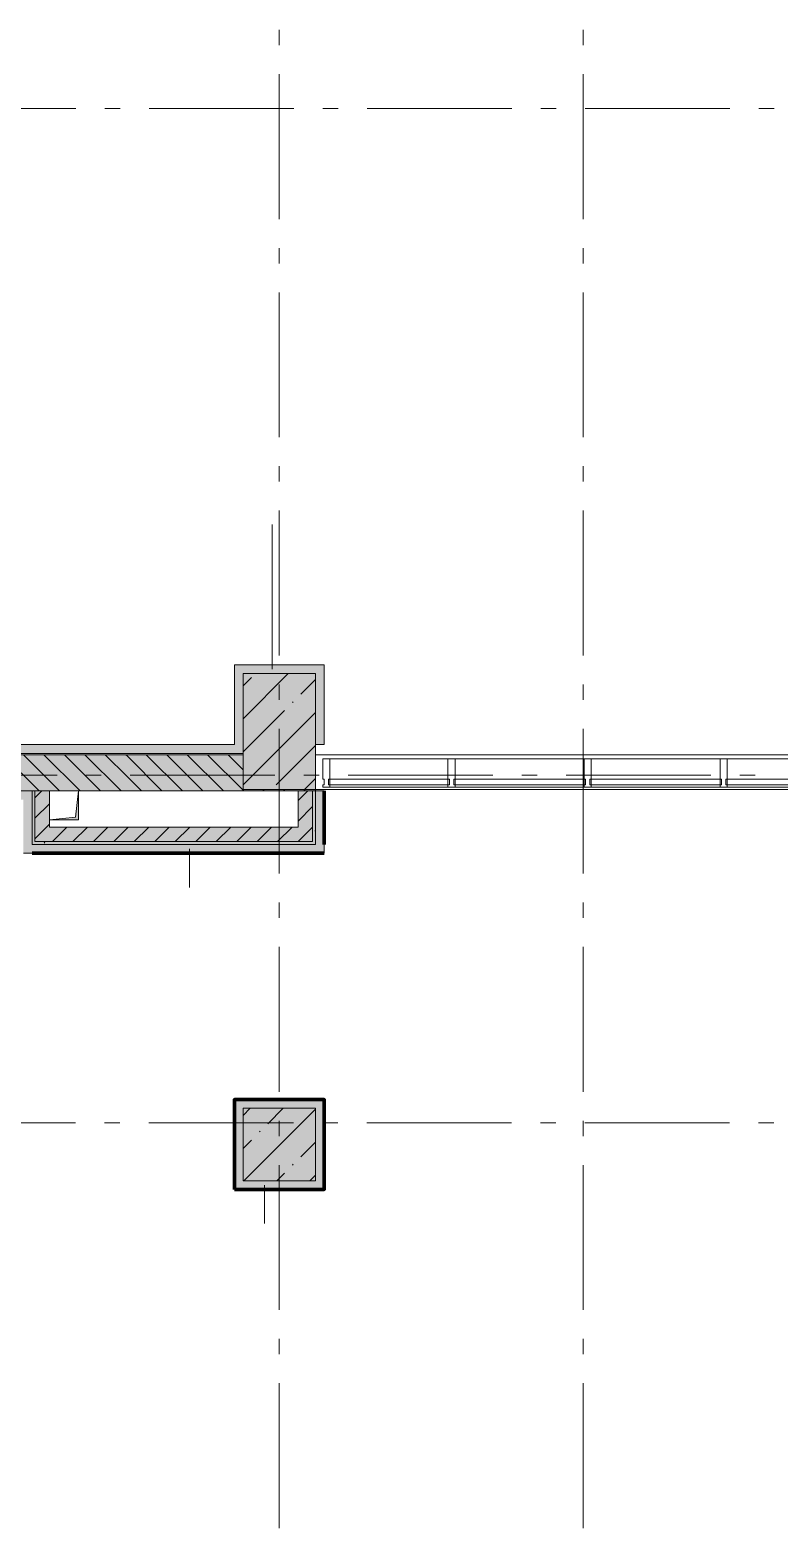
# Model space of a CAD drawing. Header units: millimetres. Extents: x -537608 to 253996, y -217170 to 186033.
# Drawn here: x -247299 to -242124, y 158123 to 168464 of the extents above; entities that cross this region are included whole.
import ezdxf

# ---------------------------------------------------------------- set-up
doc = ezdxf.new("R2010")
doc.units = ezdxf.units.MM
doc.layers.add('16) Лак 1.6м', color=160, linetype='Continuous', lineweight=90)
doc.layers.add('PDF _Геометрия', color=7, linetype='Continuous')
doc.layers.add('PDF _Сплошная заливка', color=7, linetype='Continuous', true_color=0xffffff)

msp = doc.modelspace()

# ---------------------------------------------------------------- hatches: boundary and pattern name
at = {"layer": 'PDF _Сплошная заливка', "transparency": 33554559}
for points in [[(-245797.9674, 163220.9057), (-245326.1907, 163220.9057), (-245326.1907, 164020.9045), (-245826.1883, 164020.9045), (-245826.1883, 163220.9057)], [(-246632.8397, 163211.254), (-246626.1914, 163211.254), (-246626.1914, 163461.2528), (-251276.1877, 163461.2528), (-251276.1877, 163220.9057), (-251776.1897, 163220.9057), (-251776.1897, 163461.2528), (-257276.1893, 163461.2528), (-257276.1893, 163220.9057), (-257776.1869, 163220.9057), (-257776.1869, 163461.2528), (-263516.1849, 163461.2528), (-263516.1849, 163211.254), (-246964.4548, 163211.254)], [(-245446.1919, 163211.254), (-245326.1907, 163211.254), (-245326.1907, 163220.9057), (-245826.1883, 163220.9057), (-245826.1883, 163461.2528), (-246626.1914, 163461.2528), (-246626.1914, 163211.254), (-245797.9674, 163211.254)], [(-247264.456, 162961.253), (-247164.4555, 162961.253), (-247164.4555, 163211.254), (-247264.456, 163211.254), (-247264.456, 163011.2532)], [(-245446.1919, 162861.2527), (-245446.1919, 162961.253), (-247264.456, 162961.253), (-247264.456, 162861.2527), (-245797.9674, 162861.2527)], [(-245346.1916, 162841.2539), (-245346.1916, 162861.2527), (-247284.4526, 162861.2527), (-247284.4526, 162841.2539), (-245446.1919, 162841.2539)], [(-245826.1883, 160520.9061), (-245326.1907, 160520.9061), (-245326.1907, 161020.9058), (-245826.1883, 161020.9058), (-245826.1883, 160540.2396)]]:
    msp.add_hatch(color=256, dxfattribs=at).paths.add_polyline_path(points)
at = {"layer": 'PDF _Сплошная заливка', "true_color": 0x6a8dc8, "transparency": 33554559}
for points in [[(-247344.4554, 163151.2534), (-247284.4526, 163151.2534), (-247284.4526, 163211.254), (-250150.1284, 163211.254), (-250150.1284, 163151.2534), (-248302.5757, 163151.2534)], [(-245266.1922, 162781.2533), (-245266.1922, 162841.2539), (-247284.4526, 162841.2539), (-247284.4526, 162781.2533), (-245797.9674, 162781.2533)], [(-245326.1907, 161020.9058), (-245266.1922, 161020.9058), (-245266.1922, 161080.9065), (-245886.1911, 161080.9065), (-245886.1911, 161020.9058), (-245826.1883, 161020.9058)], [(-245326.1907, 160460.9054), (-245266.1922, 160460.9054), (-245266.1922, 160520.9061), (-245826.1883, 160520.9061), (-245826.1883, 160460.9054)]]:
    msp.add_hatch(color=153, dxfattribs=at).paths.add_polyline_path(points)

# ---------------------------------------------------------------- linework, layer by layer
at = {"layer": '16) Лак 1.6м'}
for p, q in [((-245266.1922, 162841.2539), (-245266.1922, 163211.254)), ((-247284.4526, 162781.2533), (-245266.1922, 162781.2533))]:
    msp.add_line(p, q, dxfattribs=at)
msp.add_lwpolyline([(-245886.1911, 160460.9054), (-245266.1922, 160460.9054), (-245266.1922, 161080.9065), (-245886.1911, 161080.9065)], close=True, dxfattribs=at)
at = {"layer": 'PDF _Геометрия', "color": 253, "lineweight": 9, "true_color": 0xaaaaaa}
for p, q in [((-245576.1916, 168464.1613), (-245576.1916, 168358.3286)), ((-243476.1921, 168464.1613), (-243476.1921, 168358.3286)), ((-245576.1916, 168158.3279), (-245576.1916, 167158.3283)), ((-243476.1921, 168158.3279), (-243476.1921, 167158.3283)), ((-247981.7899, 167921.2532), (-246981.7904, 167921.2532)), ((-246781.7939, 167921.2532), (-246675.959, 167921.2532)), ((-246475.9582, 167921.2532), (-245475.9587, 167921.2532)), ((-245275.958, 167921.2532), (-245170.1273, 167921.2532)), ((-244970.1265, 167921.2532), (-243970.1271, 167921.2532)), ((-243770.1263, 167921.2532), (-243664.2914, 167921.2532)), ((-243464.2949, 167921.2532), (-242464.2911, 167921.2532)), ((-242264.2946, 167921.2532), (-242158.4597, 167921.2532)), ((-245576.1916, 166958.3296), (-245576.1916, 166852.4948)), ((-243476.1921, 166958.3296), (-243476.1921, 166852.4948)), ((-245576.1916, 166652.4962), (-245576.1916, 165652.4966)), ((-243476.1921, 166652.4962), (-243476.1921, 165652.4966)), ((-245576.1916, 165452.4958), (-245576.1916, 165346.6631)), ((-243476.1921, 165452.4958), (-243476.1921, 165346.6631)), ((-245576.1916, 165146.6624), (-245576.1916, 164146.6628)), ((-243476.1921, 165146.6624), (-243476.1921, 164146.6628)), ((-245576.1916, 163946.662), (-245576.1916, 163840.8293)), ((-243476.1921, 163946.662), (-243476.1921, 163840.8293)), ((-245576.1916, 163640.8307), (-245576.1916, 162640.829)), ((-243476.1921, 163640.8307), (-243476.1921, 162640.829)), ((-247112.1259, 163321.2527), (-248112.1254, 163321.2527)), ((-246806.2902, 163321.2527), (-246912.1251, 163321.2527)), ((-245606.2899, 163321.2527), (-246606.2937, 163321.2527)), ((-245300.4586, 163321.2527), (-245406.2935, 163321.2527)), ((-244100.4582, 163321.2527), (-245100.4578, 163321.2527)), ((-243794.6269, 163321.2527), (-243900.4575, 163321.2527)), ((-242594.6265, 163321.2527), (-243594.6261, 163321.2527)), ((-242288.7909, 163321.2527), (-242394.6258, 163321.2527)), ((-246964.4548, 163211.254), (-247164.4555, 163211.254)), ((-247164.4555, 163211.254), (-247164.4555, 163011.2532)), ((-246984.4557, 163031.2542), (-246964.4548, 163211.254)), ((-246964.4548, 163011.2532), (-246964.4548, 163211.254)), ((-247164.4555, 163011.2532), (-246984.4557, 163031.2542)), ((-247164.4555, 163011.2532), (-246964.4548, 163011.2532)), ((-245576.1916, 162440.8304), (-245576.1916, 162334.9976)), ((-243476.1921, 162440.8304), (-243476.1921, 162334.9976)), ((-245576.1916, 162134.9969), (-245576.1916, 161134.9973)), ((-243476.1921, 162134.9969), (-243476.1921, 161134.9973)), ((-246983.7883, 160921.2543), (-247983.7879, 160921.2543)), ((-246677.9526, 160921.2543), (-246783.7875, 160921.2543)), ((-245477.9524, 160921.2543), (-246477.9519, 160921.2543)), ((-245576.1916, 160934.9966), (-245576.1916, 160829.1638)), ((-245172.121, 160921.2543), (-245277.9516, 160921.2543)), ((-243972.1207, 160921.2543), (-244972.1202, 160921.2543)), ((-243666.285, 160921.2543), (-243772.1199, 160921.2543)), ((-243476.1921, 160934.9966), (-243476.1921, 160829.1638)), ((-242466.289, 160921.2543), (-243466.2885, 160921.2543)), ((-242160.4533, 160921.2543), (-242266.2883, 160921.2543)), ((-245576.1916, 160629.1631), (-245576.1916, 159629.1635)), ((-243476.1921, 160629.1631), (-243476.1921, 159629.1635)), ((-245576.1916, 159429.1627), (-245576.1916, 159323.33)), ((-243476.1921, 159429.1627), (-243476.1921, 159323.33)), ((-245576.1916, 159123.3314), (-245576.1916, 158123.3297)), ((-243476.1921, 159123.3314), (-243476.1921, 158123.3297))]:
    msp.add_line(p, q, dxfattribs=at)
at = {"layer": 'PDF _Геометрия', "lineweight": 9}
for p, q in [((-245625.1971, 164050.9059), (-245625.1971, 165050.9054)), ((-245826.1883, 164080.9052), (-245886.1911, 164080.9052)), ((-245886.1911, 164080.9052), (-245886.1911, 163530.9052)), ((-245326.1907, 164080.9052), (-245826.1883, 164080.9052)), ((-245826.1883, 163708.8016), (-245514.0875, 164020.9045)), ((-245826.1883, 164020.9045), (-245826.1883, 163461.2528)), ((-245326.1907, 164020.9045), (-245826.1883, 164020.9045)), ((-245826.1883, 163530.9052), (-245826.1883, 164020.9045)), ((-245826.1883, 164020.9045), (-245326.1907, 164020.9045)), ((-245266.1922, 164080.9052), (-245326.1907, 164080.9052)), ((-245326.1907, 163220.9057), (-245326.1907, 164020.9045)), ((-245326.1907, 164020.9045), (-245326.1907, 163530.9052)), ((-245266.1922, 163530.9052), (-245266.1922, 164080.9052)), ((-245826.1883, 163936.9006), (-245769.3675, 163993.7235)), ((-245427.2202, 163879.6729), (-245326.1907, 163980.7024)), ((-245484.2433, 163822.6497), (-245479.5024, 163827.3906)), ((-245826.1883, 163480.7026), (-245541.2707, 163765.6245)), ((-245826.1883, 163252.6058), (-245326.1907, 163752.6056)), ((-245886.1911, 163530.9052), (-251216.1892, 163530.9052)), ((-245826.1883, 163470.9045), (-245826.1883, 163530.9052)), ((-245598.2938, 163252.4034), (-245326.1907, 163524.5066)), ((-245326.1907, 163530.9052), (-245266.1922, 163530.9052)), ((-251276.1877, 163470.9045), (-245826.1883, 163470.9045)), ((-246626.1914, 163461.2528), (-251276.1877, 163461.2528)), ((-247235.6753, 163211.254), (-247485.6719, 163461.2528)), ((-247094.252, 163211.254), (-247344.253, 163461.2528)), ((-246952.8289, 163211.254), (-247202.8298, 163461.2528)), ((-246811.4099, 163211.254), (-247061.4109, 163461.2528)), ((-246669.9867, 163211.254), (-246919.9877, 163461.2528)), ((-246626.1914, 163308.8754), (-246778.5688, 163461.2528)), ((-246626.1914, 163450.2964), (-246637.1456, 163461.2528)), ((-245826.1883, 163461.2528), (-246626.1914, 163461.2528)), ((-246387.1446, 163211.254), (-246626.1914, 163450.2964)), ((-246245.7257, 163211.254), (-246495.7223, 163461.2528)), ((-246104.3025, 163211.254), (-246354.3035, 163461.2528)), ((-245962.8793, 163211.254), (-246212.8802, 163461.2528)), ((-245821.4604, 163211.254), (-246071.4614, 163461.2528)), ((-245826.1883, 163357.4051), (-245930.0381, 163461.2528)), ((-245826.1883, 163461.2528), (-245826.1883, 163220.9057)), ((-245826.1883, 163220.9057), (-245826.1883, 163461.2528)), ((-245226.1903, 163433.2537), (-245276.1904, 163433.2537)), ((-245276.1904, 163433.2537), (-245276.1904, 163293.2535)), ((-244411.1897, 163433.2537), (-245226.1903, 163433.2537)), ((-245226.1903, 163293.2535), (-245226.1903, 163433.2537)), ((-244361.1895, 163433.2537), (-244411.1897, 163433.2537)), ((-244411.1897, 163433.2537), (-244411.1897, 163293.2535)), ((-243471.1887, 163433.2537), (-244361.1895, 163433.2537)), ((-244361.1895, 163293.2535), (-244361.1895, 163433.2537)), ((-243421.1885, 163433.2537), (-243471.1887, 163433.2537)), ((-243471.1887, 163433.2537), (-243471.1887, 163293.2535)), ((-242531.1919, 163433.2537), (-243421.1885, 163433.2537)), ((-243421.1885, 163293.2535), (-243421.1885, 163433.2537)), ((-242481.1917, 163433.2537), (-242531.1919, 163433.2537)), ((-242531.1919, 163433.2537), (-242531.1919, 163293.2535)), ((-241591.1909, 163433.2537), (-242481.1917, 163433.2537)), ((-242481.1917, 163293.2535), (-242481.1917, 163433.2537)), ((-246528.5678, 163211.254), (-246626.1914, 163308.8754)), ((-245401.6904, 163220.9057), (-245326.1907, 163296.4077)), ((-245276.1904, 163293.2535), (-245266.1922, 163293.2535)), ((-245266.1922, 163293.2535), (-245266.1922, 163253.2538)), ((-245236.1886, 163253.2538), (-245236.1886, 163293.2535)), ((-245236.1886, 163293.2535), (-245226.1903, 163293.2535)), ((-245226.1903, 163253.2538), (-245226.1903, 163293.2535)), ((-245226.1903, 163293.2535), (-244411.1897, 163293.2535)), ((-244411.1897, 163293.2535), (-244401.1914, 163293.2535)), ((-244411.1897, 163293.2535), (-244411.1897, 163253.2538)), ((-244401.1914, 163293.2535), (-244401.1914, 163253.2538)), ((-244371.1921, 163253.2538), (-244371.1921, 163293.2535)), ((-244371.1921, 163293.2535), (-244361.1895, 163293.2535)), ((-244361.1895, 163253.2538), (-244361.1895, 163293.2535)), ((-244361.1895, 163293.2535), (-243471.1887, 163293.2535)), ((-243471.1887, 163293.2535), (-243471.1887, 163253.2538)), ((-243471.1887, 163293.2535), (-243461.1904, 163293.2535)), ((-243461.1904, 163293.2535), (-243461.1904, 163253.2538)), ((-243431.1911, 163253.2538), (-243431.1911, 163293.2535)), ((-243431.1911, 163293.2535), (-243421.1885, 163293.2535)), ((-243421.1885, 163253.2538), (-243421.1885, 163293.2535)), ((-243421.1885, 163293.2535), (-242531.1919, 163293.2535)), ((-242531.1919, 163293.2535), (-242521.1893, 163293.2535)), ((-242531.1919, 163293.2535), (-242531.1919, 163253.2538)), ((-242521.1893, 163293.2535), (-242521.1893, 163253.2538)), ((-242491.1901, 163253.2538), (-242491.1901, 163293.2535)), ((-242491.1901, 163293.2535), (-242481.1917, 163293.2535)), ((-242481.1917, 163253.2538), (-242481.1917, 163293.2535)), ((-242481.1917, 163293.2535), (-241591.1909, 163293.2535)), ((-250150.1284, 163211.254), (-247284.4526, 163211.254)), ((-247284.4526, 163211.254), (-250150.1284, 163211.254)), ((-247284.4526, 163211.254), (-247284.4526, 162961.253)), ((-247264.456, 163211.254), (-247284.4526, 163211.254)), ((-247284.4526, 163211.254), (-247284.4526, 163151.2534)), ((-247264.456, 163164.6878), (-247217.8876, 163211.254)), ((-247164.4555, 163211.254), (-247264.456, 163211.254)), ((-247264.456, 163211.254), (-247264.456, 162961.253)), ((-247164.4555, 163211.254), (-247164.4555, 162961.253)), ((-246626.1914, 163211.254), (-247164.4555, 163211.254)), ((-245446.1919, 163211.254), (-246626.1914, 163211.254)), ((-245826.1883, 163220.9057), (-245326.1907, 163220.9057)), ((-245326.1907, 163220.9057), (-245826.1883, 163220.9057)), ((-245680.0372, 163211.254), (-245689.691, 163220.9057)), ((-245538.6183, 163211.254), (-245548.2678, 163220.9057)), ((-245446.1919, 163144.4759), (-245379.4116, 163211.254)), ((-245446.1919, 162961.253), (-245446.1919, 163211.254)), ((-245346.1916, 163211.254), (-245446.1919, 163211.254)), ((-245397.195, 163211.254), (-245406.8489, 163220.9057)), ((-245326.1907, 163211.254), (-245346.1916, 163211.254)), ((-245346.1916, 162861.2527), (-245346.1916, 163211.254)), ((-245326.1907, 163211.254), (-245326.1907, 163220.9057)), ((-245326.1907, 162841.2539), (-245326.1907, 163211.254)), ((-245266.1922, 163211.254), (-245326.1907, 163211.254)), ((-245326.1907, 163211.254), (-245326.1907, 162841.2539)), ((-245266.1922, 163253.2538), (-245276.1904, 163253.2538)), ((-245276.1904, 163253.2538), (-245276.1904, 163236.2541)), ((-245276.1904, 163236.2541), (-245226.1903, 163236.2541)), ((-245226.1903, 163253.2538), (-245236.1886, 163253.2538)), ((-244411.1897, 163253.2538), (-245226.1903, 163253.2538)), ((-245226.1903, 163236.2541), (-245226.1903, 163253.2538)), ((-244411.1897, 163236.2541), (-245226.1903, 163236.2541)), ((-244401.1914, 163253.2538), (-244411.1897, 163253.2538)), ((-244411.1897, 163253.2538), (-244411.1897, 163236.2541)), ((-244411.1897, 163236.2541), (-244361.1895, 163236.2541)), ((-244361.1895, 163253.2538), (-244371.1921, 163253.2538)), ((-243471.1887, 163253.2538), (-244361.1895, 163253.2538)), ((-244361.1895, 163236.2541), (-244361.1895, 163253.2538)), ((-243471.1887, 163236.2541), (-244361.1895, 163236.2541)), ((-243461.1904, 163253.2538), (-243471.1887, 163253.2538)), ((-243471.1887, 163253.2538), (-243471.1887, 163236.2541)), ((-243471.1887, 163236.2541), (-243421.1885, 163236.2541)), ((-243421.1885, 163253.2538), (-243431.1911, 163253.2538)), ((-242531.1919, 163253.2538), (-243421.1885, 163253.2538)), ((-243421.1885, 163236.2541), (-243421.1885, 163253.2538)), ((-242531.1919, 163236.2541), (-243421.1885, 163236.2541)), ((-242521.1893, 163253.2538), (-242531.1919, 163253.2538)), ((-242531.1919, 163253.2538), (-242531.1919, 163236.2541)), ((-242531.1919, 163236.2541), (-242481.1917, 163236.2541)), ((-242481.1917, 163253.2538), (-242491.1901, 163253.2538)), ((-241591.1909, 163253.2538), (-242481.1917, 163253.2538)), ((-242481.1917, 163236.2541), (-242481.1917, 163253.2538)), ((-241591.1909, 163236.2541), (-242481.1917, 163236.2541)), ((-247284.4526, 163151.2534), (-247284.4526, 162841.2539)), ((-247264.456, 163023.2668), (-247164.4555, 163123.2671)), ((-245446.1919, 163003.0548), (-245346.1916, 163103.053)), ((-247185.0464, 162961.253), (-247164.4555, 162981.8461)), ((-247284.4526, 162961.253), (-247284.4526, 162861.2527)), ((-247264.456, 162881.8457), (-247185.0464, 162961.253)), ((-247264.456, 162961.253), (-247264.456, 162861.2527)), ((-247164.4555, 162961.253), (-245446.1919, 162961.253)), ((-247143.6236, 162861.2527), (-247043.6275, 162961.253)), ((-247002.2047, 162861.2527), (-246902.2043, 162961.253)), ((-246860.7815, 162861.2527), (-246760.7811, 162961.253)), ((-246719.3625, 162861.2527), (-246619.3622, 162961.253)), ((-246577.9394, 162861.2527), (-246477.9389, 162961.253)), ((-246436.5204, 162861.2527), (-246336.5201, 162961.253)), ((-246295.0972, 162861.2527), (-246195.0969, 162961.253)), ((-246153.674, 162861.2527), (-246053.6779, 162961.253)), ((-246012.2551, 162861.2527), (-245912.2548, 162961.253)), ((-245870.8319, 162861.2527), (-245770.8315, 162961.253)), ((-245729.413, 162861.2527), (-245629.4126, 162961.253)), ((-245587.9898, 162861.2527), (-245487.9894, 162961.253)), ((-245446.1919, 162861.6316), (-245346.1916, 162961.632)), ((-247344.4554, 162781.2533), (-247284.4526, 162781.2533)), ((-247284.4526, 162861.2527), (-247284.4526, 162841.2539)), ((-247284.4526, 162841.2539), (-245446.1919, 162841.2539)), ((-247284.4526, 162841.2539), (-245446.1919, 162841.2539)), ((-247264.456, 162861.2527), (-245446.1919, 162861.2527)), ((-246197.6976, 162811.2524), (-246197.6976, 162545.1043)), ((-245446.5709, 162861.2527), (-245446.1919, 162861.6316)), ((-245446.1919, 162861.2527), (-245346.1916, 162861.2527)), ((-245446.1919, 162841.2539), (-245346.1916, 162841.2539)), ((-245346.1916, 162841.2539), (-245326.1907, 162841.2539)), ((-245326.1907, 162841.2539), (-245346.1916, 162841.2539)), ((-245266.1922, 162781.2533), (-245266.1922, 162841.2539)), ((-245266.1922, 161080.9065), (-245886.1911, 161080.9065)), ((-245886.1911, 161080.9065), (-245886.1911, 161020.9058)), ((-245886.1911, 161020.9058), (-245886.1911, 160460.9054)), ((-245826.1883, 160971.6204), (-245776.9029, 161020.9058)), ((-245326.1907, 161020.9058), (-245826.1883, 161020.9058)), ((-245826.1883, 161020.9058), (-245826.1883, 160520.9061)), ((-245820.7068, 160520.9061), (-245326.1907, 161015.4245)), ((-245655.317, 160914.3928), (-245548.806, 161020.9058)), ((-245326.1907, 160520.9061), (-245326.1907, 161020.9058)), ((-245266.1922, 161020.9058), (-245266.1922, 161080.9065)), ((-245266.1922, 160520.9061), (-245266.1922, 161020.9058)), ((-245826.1883, 160743.5215), (-245769.3675, 160800.3444)), ((-245712.3444, 160857.3697), (-245707.5993, 160862.1104)), ((-245427.2202, 160686.296), (-245326.1907, 160787.3255)), ((-245484.2433, 160629.2707), (-245479.5024, 160634.0115)), ((-245826.1883, 160520.9061), (-245326.1907, 160520.9061)), ((-245678.5172, 160490.9069), (-245678.5172, 160224.7566)), ((-245592.61, 160520.9061), (-245541.2707, 160572.2454)), ((-245364.5089, 160520.9061), (-245326.1907, 160559.2265)), ((-245266.1922, 160460.9054), (-245266.1922, 160520.9061)), ((-245886.1911, 160460.9054), (-245826.1883, 160460.9054)), ((-245826.1883, 160460.9054), (-245266.1922, 160460.9054))]:
    msp.add_line(p, q, dxfattribs=at)
at = {"layer": 'PDF _Геометрия', "color": 9, "lineweight": 9, "true_color": 0xc0c0c0}
for p, q in [((-240646.1907, 163461.2528), (-245326.1907, 163461.2528)), ((-240626.1919, 163220.9057), (-245326.1907, 163220.9057))]:
    msp.add_line(p, q, dxfattribs=at)
at = {"layer": 'PDF _Геометрия', "color": 8, "lineweight": 9, "true_color": 0x787878}
for p, q in [((-245331.7883, 162936.212), (-245326.1907, 162936.212)), ((-247196.6293, 162851.5385), (-247199.9793, 162857.345))]:
    msp.add_line(p, q, dxfattribs=at)
at = {"layer": 'PDF _Сплошная заливка', "color": 11, "lineweight": 35, "true_color": 0xff7d7d, "transparency": 33554559}
for points in [[(-245826.1883, 163530.9052), (-245826.1883, 164080.9052), (-245886.1911, 163530.9052), (-245886.1911, 164080.9052)], [(-245326.1907, 164020.9045), (-245326.1907, 164080.9052), (-245826.1883, 164020.9045), (-245826.1883, 164080.9052)], [(-245266.1922, 163530.9052), (-245266.1922, 164080.9052), (-245326.1907, 163530.9052), (-245326.1907, 164080.9052)], [(-245826.1883, 163470.9045), (-245826.1883, 163530.9052), (-251276.1877, 163470.9045), (-251276.1877, 163530.9052)]]:
    msp.add_solid(points, dxfattribs=at)
at = {"layer": 'PDF _Сплошная заливка', "lineweight": 35, "transparency": 33554559}
for points in [[(-247264.456, 162861.2527), (-247264.456, 163211.254), (-247284.4526, 162861.2527), (-247284.4526, 163211.254)], [(-245346.1916, 162861.2527), (-245346.1916, 163211.254), (-245446.1919, 162861.2527), (-245446.1919, 163211.254)], [(-245326.1907, 162841.2539), (-245326.1907, 163211.254), (-245346.1916, 162841.2539), (-245346.1916, 163211.254)]]:
    msp.add_solid(points, dxfattribs=at)
at = {"layer": 'PDF _Сплошная заливка', "color": 254, "lineweight": 35, "true_color": 0xe2e2e2, "transparency": 33554559}
msp.add_solid([(-246964.4548, 163011.2532), (-246964.4548, 163211.254), (-247164.4555, 163011.2532), (-246984.4557, 163031.2542)], dxfattribs=at)
at = {"layer": 'PDF _Сплошная заливка', "color": 153, "lineweight": 35, "true_color": 0x6a8dc8, "transparency": 33554559}
for points in [[(-245266.1922, 162841.2539), (-245266.1922, 163211.254), (-245326.1907, 162841.2539), (-245326.1907, 163211.254)], [(-247284.4526, 162781.2533), (-247284.4526, 163151.2534), (-247344.4554, 162781.2533), (-247344.4554, 163151.2534)], [(-245826.1883, 160460.9054), (-245826.1883, 161020.9058), (-245886.1911, 160460.9054), (-245886.1911, 161020.9058)], [(-245266.1922, 160520.9061), (-245266.1922, 161020.9058), (-245326.1907, 160520.9061), (-245326.1907, 161020.9058)]]:
    msp.add_solid(points, dxfattribs=at)

doc.saveas('drawing.dxf')
